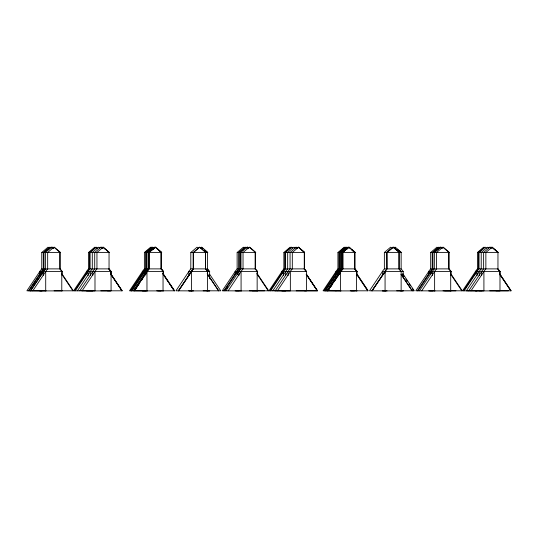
<?xml version="1.0" encoding="UTF-8"?>
<svg xmlns="http://www.w3.org/2000/svg" width="538" height="538" viewBox="0 0 538 538"><rect width="100%" height="100%" fill="white"/><g stroke="black" fill="none" stroke-linecap="round" stroke-linejoin="round"><path stroke-width="0.81" d="M28.453 290.809L41.365 271.529L41.365 273.143M29.113 290.809L42.025 271.529L42.025 274.757M33.867 284.615L34.788 283.237M37.095 279.794L38.016 278.415M40.323 274.972L41.244 273.593M30.525 290.809L43.437 271.529M30.599 290.809L43.511 271.529L43.511 275.564M32.798 290.809L45.71 271.529L45.71 290.897M74.614 290.809L87.519 271.529L87.519 273.143M75.246 290.809L88.158 271.529L88.158 275.564M77.438 290.809L90.35 271.529L90.35 275.564M79.832 290.809L92.744 271.529L92.744 275.564M82.079 290.809L94.991 271.529L94.991 290.897L81.783 290.809M131.528 290.809L144.433 271.529L144.433 273.143M131.736 290.809L144.648 271.529L144.648 273.95M133.142 290.809L146.054 271.529L146.054 273.95M134.056 290.809L146.968 271.529L146.968 290.897M134.251 290.809L147.163 271.529M135.004 290.123L137.311 286.68M138.232 285.301L139.618 283.237M141.46 280.48L142.846 278.415M144.688 275.658L146.074 273.593M178.36 290.809L191.272 271.529M178.441 290.809L193.472 268.886L193.472 252.396M178.609 290.809L191.515 271.529L191.515 290.897M223.821 290.809L236.733 271.529L236.733 273.143M224.481 290.809L237.386 271.529L237.386 274.757M226.464 288.745L227.85 286.68M225.893 290.809L238.872 271.529L238.872 275.564M228.166 290.809L241.078 271.529L241.078 290.897M269.975 290.809L282.887 271.529L282.887 273.143M270.607 290.809L283.519 271.529L283.519 275.564M272.8 290.809L285.712 271.529L285.712 275.564M275.2 290.809L288.112 271.529L288.112 275.564M277.447 290.809L290.359 271.529L290.359 290.897L274.73 290.809M325.073 290.809L340.151 268.886L340.151 252.396M325.288 290.809L338.2 271.529L338.2 273.95M326.694 290.809L339.599 271.529L339.599 273.95M327.373 290.809L340.285 271.529L340.285 273.143M327.608 290.809L342.666 268.886L342.666 252.396M327.803 290.809L340.709 271.529M328.099 290.809L329.478 288.745M330.863 286.68L332.706 283.923M334.091 281.858L335.934 279.101M337.319 277.036L339.162 274.286M371.913 290.809L384.825 271.529M371.993 290.809L387.024 268.886L387.024 252.396M372.155 290.809L385.067 271.529L385.067 290.897M417.374 290.809L430.279 271.529L430.279 273.143M418.026 290.809L430.938 271.529L430.938 273.95M419.438 290.809L432.424 271.529L432.424 275.564M421.718 290.809L434.623 271.529L434.623 290.897M463.527 290.809L476.439 271.529L476.439 273.143M464.16 290.809L477.071 271.529L477.071 275.564M468.753 290.809L481.658 271.529L481.658 275.564M470.999 290.809L483.911 271.529L483.911 290.897L466.352 290.809L479.264 271.529L479.264 275.564M60.438 252.396L41.762 252.396L41.762 268.886L39.637 271.529L62.307 271.529L60.182 268.886L60.182 252.396M41.191 271.529L43.322 268.886L43.322 252.396M41.85 271.529L43.982 268.886L43.982 252.396M43.262 271.529L45.394 268.886L47.324 268.886M43.336 271.529L45.461 268.886L45.394 252.396M45.535 271.529L47.667 268.886L47.667 252.396M109.301 252.396L88.508 252.396L88.508 268.886L86.376 271.529L111.178 271.529L109.046 268.886L109.046 252.396M87.351 271.529L89.476 268.886L89.476 252.396M87.983 271.529L90.108 268.886L90.108 252.396M90.176 271.529L92.301 268.886L92.301 252.396M92.57 271.529L94.701 268.886L94.701 252.396M94.816 271.529L96.948 268.886L96.948 252.396M161.763 252.396L144.386 252.396L144.386 268.886L142.254 271.529L143.438 271.529M147.318 252.315L145.408 252.309L145.408 268.805L143.276 271.448L144.46 271.448M146.39 252.396L146.39 268.886L144.258 271.529L163.639 271.529L161.508 268.886L161.508 252.396M144.473 271.529L146.605 268.886L146.605 252.396M145.879 271.529L148.004 268.886L148.004 252.396M146.558 271.529L148.69 268.886L148.69 252.396M146.988 271.529L149.113 268.886L149.113 252.396M207.85 252.396L190.815 252.396L190.815 268.886L188.683 271.529L209.726 271.529L207.594 268.886L207.594 252.396M191.098 271.529L193.229 268.886L193.229 252.396M191.178 271.529L193.317 268.886L193.31 252.396M255.799 252.396L237.13 252.396L237.13 268.886L234.998 271.529L257.675 271.529L255.543 268.886L255.543 252.396M236.559 271.529L238.684 268.886L238.684 252.396M237.218 271.529L239.343 268.886L239.343 252.396M238.63 271.529L240.755 268.886L240.755 252.396M238.697 271.529L240.829 268.886L240.829 252.396M240.903 271.529L243.028 268.886L243.028 252.396M304.663 252.396L283.876 252.396L283.876 268.886L281.744 271.529L306.539 271.529L304.414 268.886L304.414 252.396M282.712 271.529L284.844 268.886L284.844 252.396M283.344 271.529L285.476 268.886L285.476 252.396M285.537 271.529L287.669 268.886L287.669 252.396M287.938 271.529L290.063 268.886L290.063 252.396M290.184 271.529L292.316 268.886L292.316 252.396M355.315 252.396L337.938 252.396L337.938 268.886L335.806 271.529L336.99 271.529M340.87 252.315L338.96 252.309L338.96 268.805L336.828 271.448L338.012 271.448M339.942 252.396L339.942 268.886L337.81 271.529L357.192 271.529L355.06 268.886L355.06 252.396M339.424 271.529L341.556 268.886L341.556 252.396M340.11 271.529L342.242 268.886L342.242 252.396M340.346 271.529L342.477 268.886L342.477 252.396M340.83 271.529L342.962 268.886L342.962 252.396M401.402 252.396L384.367 252.396L384.367 268.886L382.236 271.529L403.278 271.529L401.146 268.886L401.146 252.396M384.65 271.529L386.869 268.886L386.782 252.396M436.291 252.396L430.682 252.396L430.682 268.886L428.551 271.529L431.947 271.529M430.104 271.529L432.236 268.886L432.236 252.396M430.763 271.529L432.895 268.886L432.895 252.396M434.381 268.886L432.175 271.529L451.227 271.529L449.095 268.886L449.095 252.396M434.448 271.529L436.58 268.886L436.58 252.396L449.351 252.396M480.938 252.396L477.421 252.396L477.421 268.886L475.296 271.529L500.091 271.529L497.959 268.886L497.959 252.396M476.264 271.529L478.39 268.886L478.39 252.396M476.897 271.529L479.028 268.886L479.028 252.396M479.089 271.529L481.221 268.886L481.221 252.396L498.215 252.396M481.49 271.529L483.615 268.886L483.615 252.396M483.736 271.529L485.861 268.886L485.861 252.396M41.89 252.396L48.003 247.191L49.173 248.186M43.443 252.396L49.557 247.191M44.103 252.396L50.216 247.191L51.386 248.186M47.761 249.793L48.985 248.751M45.515 252.396L51.702 247.191M47.788 252.396L53.901 247.191L59.765 252.181M53.094 248.233L54.318 247.191L60.182 252.181M88.629 252.396L94.742 247.191M89.597 252.396L95.717 247.191L96.887 248.186M90.229 252.396L96.349 247.191L97.519 248.186M92.422 252.396L98.541 247.191L99.712 248.186M99.248 248.233L100.472 247.191M94.823 252.396L100.936 247.191L102.112 248.186M101.669 248.233L102.886 247.191L105.233 249.188M97.069 252.396L103.182 247.191L109.046 252.181M144.507 252.396L150.62 247.191M145.529 252.315L151.642 247.103M146.511 252.396L152.631 247.191M146.726 252.396L152.839 247.191M148.125 252.396L154.245 247.191M148.811 252.396L154.924 247.191M149.046 252.396L155.159 247.191L161.023 252.181M149.234 252.396L155.354 247.191M152.59 249.793L155.65 247.191L161.508 252.181M190.936 252.396L197.049 247.191L198.226 248.186M193.35 252.396L199.558 247.191L205.415 252.181M193.593 252.396L199.712 247.191L205.57 252.181M200.513 248.233L201.737 247.191L207.594 252.181M237.251 252.396L243.371 247.191L244.541 248.186M238.805 252.396L244.924 247.191M239.464 252.396L245.584 247.191L246.754 248.186M242.517 250.311L243.741 249.276M240.876 252.396L247.07 247.191M243.149 252.396L249.269 247.191L255.126 252.181M248.462 248.233L249.686 247.191L255.543 252.181M283.997 252.396L290.11 247.191M284.965 252.396L291.078 247.191L292.255 248.186M285.597 252.396L291.71 247.191L292.887 248.186M287.79 252.396L293.903 247.191L295.08 248.186M294.609 248.233L295.833 247.191L297.01 248.186M290.19 252.396L296.303 247.191L297.474 248.186M297.03 248.233L298.254 247.191L300.601 249.188M292.437 252.396L298.55 247.191L304.414 252.181M338.059 252.396L344.172 247.191M339.081 252.315L345.194 247.103M340.063 252.396L346.176 247.191M340.272 252.396L346.391 247.191M341.677 252.396L347.797 247.191M342.363 252.396L348.476 247.191M342.598 252.396L348.711 247.191L354.576 252.181M342.787 252.396L348.906 247.191L350.662 248.691M343.083 252.396L344.307 251.354M346.754 249.276L349.202 247.191L355.06 252.181M384.488 252.396L390.601 247.191L391.772 248.186M393.016 247.191L386.903 252.396L393.103 247.191L398.967 252.181M387.145 252.396L393.258 247.191L399.122 252.181M394.065 248.233L395.282 247.191L401.146 252.181M430.803 252.396L436.917 247.191L438.093 248.186M432.357 252.396L438.477 247.191M433.016 252.396L439.129 247.191L440.306 248.186M434.428 252.396L440.541 247.191L441.718 248.186L440.615 247.191L434.502 252.396M436.701 252.396L442.821 247.191L448.679 252.181M442.014 248.233L443.238 247.191L449.095 252.181M477.542 252.396L483.662 247.191M478.517 252.396L484.63 247.191M479.15 252.396L485.263 247.191L486.439 248.186M481.342 252.396L487.455 247.191L488.625 248.186M488.161 248.233L489.385 247.191M483.736 252.396L489.856 247.191L491.026 248.186M490.582 248.233L491.806 247.191L497.663 252.181M485.982 252.396L492.102 247.191L497.959 252.181M107.445 290.809L110.673 290.789M157.735 290.809L161.017 290.897M206.531 290.809L209.759 290.789M264.582 290.809L249.457 290.809M317.252 290.809L296.196 290.809M351.287 290.809L354.508 290.789M400.084 290.809L403.312 290.789M455.921 290.809L443.009 290.809M508.383 290.809L489.748 290.809M145.408 268.805L146.282 268.805M338.96 268.805L339.834 268.805M41.762 268.886L44.856 268.886M47.667 268.886L60.182 268.886M88.508 268.886L91.971 268.886M92.301 268.886L94.163 268.886M94.701 268.886L96.564 268.886M96.948 268.886L109.046 268.886M144.386 268.886L145.26 268.886M146.39 268.886L161.508 268.886M190.815 268.886L192.678 268.886M193.229 268.886L205.57 268.886L207.702 271.529M205.913 268.886L207.594 268.886M237.13 268.886L242.692 268.886M243.028 268.886L255.543 268.886M283.876 268.886L287.339 268.886M287.669 268.886L289.531 268.886M290.063 268.886L291.926 268.886M292.316 268.886L304.414 268.886M337.938 268.886L338.812 268.886M339.942 268.886L355.06 268.886M384.367 268.886L386.223 268.886M386.782 268.886L399.122 268.886L401.254 271.529M399.465 268.886L401.146 268.886M430.682 268.886L431.557 268.886M432.236 268.886L433.769 268.886M436.244 268.886L434.307 268.886L434.381 252.396M436.58 268.886L449.095 268.886M477.421 268.886L480.891 268.886M481.221 268.886L483.084 268.886M483.615 268.886L485.478 268.886M485.861 268.886L497.959 268.886M39.745 290.897L62.2 290.897M86.483 290.897L111.07 290.897L111.07 271.529L108.898 268.886M142.362 290.897L163.532 290.897M188.791 290.897L209.618 290.897M235.113 290.897L257.567 290.897M281.851 290.897L306.431 290.897L306.431 271.529L304.259 268.886L304.259 252.396M335.914 290.897L357.084 290.897M382.343 290.897L403.17 290.897M428.658 290.897L451.12 290.897M475.404 290.897L499.984 290.897L499.984 271.529M478.847 290.789L482.075 290.809M477.071 290.897L462.559 290.809L475.471 271.529L475.471 273.95M429.559 290.789L432.787 290.809M435.04 290.897L415.813 290.809L428.725 271.529L428.725 274.757M382.579 290.789L385.8 290.809M387.091 290.897L369.498 290.809L382.41 271.529L382.41 275.564M341.005 290.897L324.091 290.728L337.003 271.448L337.003 273.869M335.981 290.897L323.069 290.809L335.981 271.529L335.981 273.95M285.712 290.897L269.007 290.809L281.919 271.529L281.919 273.95M236.007 290.789L239.235 290.809M241.495 290.897L222.268 290.809L235.173 271.529L235.173 274.757M189.026 290.789L192.254 290.809M193.546 290.897L175.946 290.809L188.858 271.529L188.858 275.564M132.153 290.735L130.539 290.728L143.451 271.448L143.451 273.869M147.459 290.897L133.821 290.809L148.925 268.886L148.925 252.396M146.054 290.897L129.517 290.809L142.429 271.529L142.429 273.95M92.744 290.897L73.645 290.809L86.551 271.529L86.551 273.95M29.718 290.809L46.127 290.897M42.025 290.897L26.9 290.809L39.812 271.529L39.812 274.757M491.947 247.191L497.811 252.181M490.273 247.103L491.443 248.105M440.978 247.103L442.149 248.186M397.037 249.188L400.548 252.181M398.1 250.183L400.447 252.181M394.146 247.191L395.322 248.186M351.832 249.686L354.764 252.181M351.993 250.183L353.755 251.683M298.402 247.191L304.259 252.181M301.771 250.183L304.118 252.181M247.426 247.103L248.596 248.105M247.426 247.191L248.596 248.186M246.996 247.191L248.24 248.186M201.138 247.191L202.9 248.691M204.554 250.183L207.002 252.181M157.109 248.691L161.218 252.181M158.441 250.183L159.618 251.185M103.034 247.191L108.898 252.181M106.403 250.183L108.75 252.181M101.352 247.103L102.529 248.105M52.065 247.103L53.235 248.105M52.065 247.191L53.235 248.186M51.628 247.191L52.872 248.186M497.811 268.886L499.943 271.529M498.094 269.417L499.795 271.529L499.836 274.757M450.81 271.529L448.679 268.886L448.679 252.396M401.092 271.529L398.967 268.886L398.967 252.396M354.764 268.886L356.896 271.529M356.701 271.529L354.576 268.886L354.576 252.396M304.118 268.886L306.243 271.529M257.258 271.529L255.126 268.886L255.126 252.396M207.426 269.417L208.704 270.997M207.325 269.417L208.172 270.473M163.344 271.529L161.218 268.886L161.218 252.396M163.148 271.529L161.023 268.886L161.023 252.396M108.75 268.886L110.882 271.529L110.915 274.757M61.89 271.529L59.765 268.886L59.765 252.396M499.573 273.593L511.1 290.809L495.942 290.809M499.425 273.593L510.952 290.809M499.735 274.286L510.804 290.809M451.167 274.286L462.236 290.809L444.563 290.809M450.75 274.286L461.819 290.809M402.76 273.593L414.287 290.809L396.688 290.809M402.626 274.286L404.004 276.35M405.847 279.101L407.232 281.172M409.075 283.923L410.46 285.987M412.303 288.745L413.688 290.809M401.193 274.286L412.263 290.809M401.039 274.286L412.101 290.809M357.131 274.286L368.2 290.809L350.265 290.809M356.835 274.286L367.441 290.123M356.647 274.286L367.71 290.809M306.485 274.286L317.548 290.809L304.488 290.809M306.33 274.286L317.4 290.809M306.189 274.286L313.103 284.615M314.024 285.987L316.331 289.431M257.615 274.286L268.684 290.809L252.275 290.809M256.74 273.593L268.267 290.809M209.665 274.286L220.735 290.809L203.142 290.809M207.184 273.593L218.71 290.809M207.486 274.286L218.556 290.809M163.122 273.593L174.648 290.809L156.713 290.809M163.29 274.286L165.132 277.036M166.054 278.415L168.36 281.858M169.282 283.237L174.352 290.809M162.631 273.593L174.164 290.809M110.66 273.593L122.187 290.809L100.835 290.809M110.505 273.593L122.032 290.809M110.364 273.593L121.891 290.809M62.253 274.286L73.316 290.809L54.089 290.809M61.372 273.593L72.899 290.809M499.688 271.529L499.688 274.757M451.12 271.529L451.12 275.564M450.703 271.529L450.703 290.897M403.17 271.529L403.17 277.178M401.14 271.529L401.14 290.897M399.122 252.396L399.122 268.886M384.912 271.529L384.912 273.143M357.084 271.529L357.084 275.564M356.593 271.529L356.593 290.897M340.52 271.529L340.52 290.897M257.567 271.529L257.567 275.564M257.151 271.529L257.151 290.897M209.618 271.529L209.618 278.792M207.594 290.897L207.594 271.529L205.415 268.886L205.415 252.396M207.439 271.529L207.439 275.564M205.57 252.396L205.57 268.886M163.532 271.529L163.532 275.564M163.041 271.529L163.041 290.897M110.774 271.529L110.774 274.757M62.2 271.529L62.2 275.564M61.783 271.529L61.783 290.897"/></g></svg>
